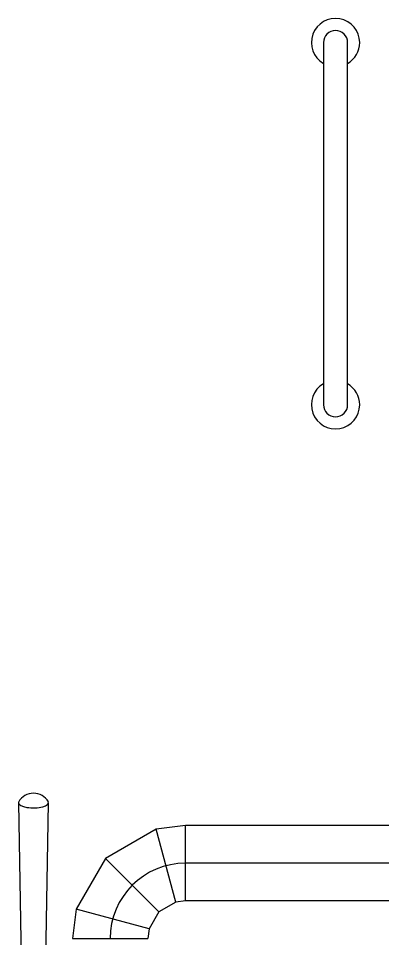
# Model space of a CAD drawing. Extents: x -681219 to -550379, y -242630 to -158199.
# Drawn here: x -576267.8 to -576147.2, y -224653.6 to -224348.7 of the extents above; entities that cross this region are included whole.
import ezdxf

# ---------------------------------------------------------------- set-up
doc = ezdxf.new("R2010")
doc.units = 0
doc.header["$LTSCALE"] = 1000
doc.linetypes.add('C2', pattern=[17, 14, -1, 1, -1])
for name, color, linetype in [('DOTE_油脂（绿）', 7, 'CONTINUOUS'), ('PIPE-油脂（绿）', 3, 'CONTINUOUS'), ('Q02990157', 7, 'CONTINUOUS'), ('Q02990160', 7, 'CONTINUOUS'), ('中心线', 4, 'C2')]:
    doc.layers.add(name, color=color, linetype=linetype)

# ---------------------------------------------------------------- blocks, each defined once
blk = doc.blocks.new('fushitu')
at = {"layer": 'Q02990157', "color": 7, "linetype": 'Continuous'}
for p, q in [((2695, -991.86), (2696.48, -1071.74)), ((2703.52, -1071.74), (2705, -991.86))]:
    blk.add_line(p, q, dxfattribs=at)
for start, end in [(90, 149.9478), (30.0522, 90)]:
    blk.add_arc((2700, -994.36), 5.67, start, end, dxfattribs=at)
for start_param, end_param in [(0, 3.33695), (6.087828, 6.283185)]:
    blk.add_ellipse((2700, -991.85), major_axis=(-5, 0), ratio=0.34202, start_param=start_param, end_param=end_param, dxfattribs=at)
at = {"layer": 'Q02990160', "color": 7, "linetype": 'Continuous'}
for p, q in [((2796, -740), (2796, -754)), ((2804, -754), (2804, -740)), ((2796, -754), (2796, -846)), ((2804, -846), (2804, -754)), ((2796, -846), (2796, -860)), ((2804, -860), (2804, -846))]:
    blk.add_line(p, q, dxfattribs=at)
for centre, radius, start, end in [((2800, -740), 8, 0, 240), ((2800, -740), 4, 0, 180), ((2800, -740), 8, 300, 0), ((2800, -860), 8, 120, 0), ((2800, -860), 8, 0, 60), ((2800, -860), 4, 180, 0)]:
    blk.add_arc(centre, radius, start, end, dxfattribs=at)

msp = doc.modelspace()

# ---------------------------------------------------------------- linework, layer by layer
at = {"layer": 'DOTE_油脂（绿）', "color": 3}
msp.add_line((-575781.6794, -224628.5594), (-576212.4535, -224628.5594), dxfattribs=at)
msp.add_arc((-576212.4535, -224653.5594, 500), 25, 90, 180, dxfattribs=at)
at = {"layer": 'PIPE-油脂（绿）', "color": 3}
for p, q in [((-576222.1592, -224617.3371, 500), (-576238.97, -224627.0429, 500)), ((-576212.4535, -224616.0594, 500), (-576222.1592, -224617.3371, 500)), ((-575781.6794, -224616.0594), (-576212.4535, -224616.0594)), ((-576238.97, -224627.0429, 500), (-576248.6757, -224643.8537, 500)), ((-576215.6887, -224641.4853, 500), (-576221.2923, -224644.7205, 500)), ((-576212.4535, -224641.0594, 500), (-576215.6887, -224641.4853, 500)), ((-575781.6794, -224641.0594), (-576212.4535, -224641.0594)), ((-576248.6757, -224643.8537, 500), (-576249.9535, -224653.5594, 500)), ((-576221.2923, -224644.7205, 500), (-576224.5275, -224650.3241, 500)), ((-576224.5275, -224650.3241, 500), (-576224.9535, -224653.5594, 500))]:
    msp.add_line(p, q, dxfattribs=at)
at = {"layer": 'PIPE-油脂（绿）'}
for p, q in [((-576215.6887, -224641.4853, 500), (-576222.1592, -224617.3371, 500)), ((-576212.4535, -224641.0594, 500), (-576212.4535, -224616.0594, 500)), ((-576221.2923, -224644.7205, 500), (-576238.97, -224627.0429, 500)), ((-576224.5275, -224650.3241, 500), (-576248.6757, -224643.8537, 500)), ((-576249.9535, -224653.5594, 500), (-576224.9535, -224653.5594, 500))]:
    msp.add_line(p, q, dxfattribs=at)

# ---------------------------------------------------------------- block references
at = {"layer": '中心线'}
msp.add_blockref('fushitu', (-578962.82, -223616.6983), dxfattribs=at)

doc.saveas('drawing.dxf')
